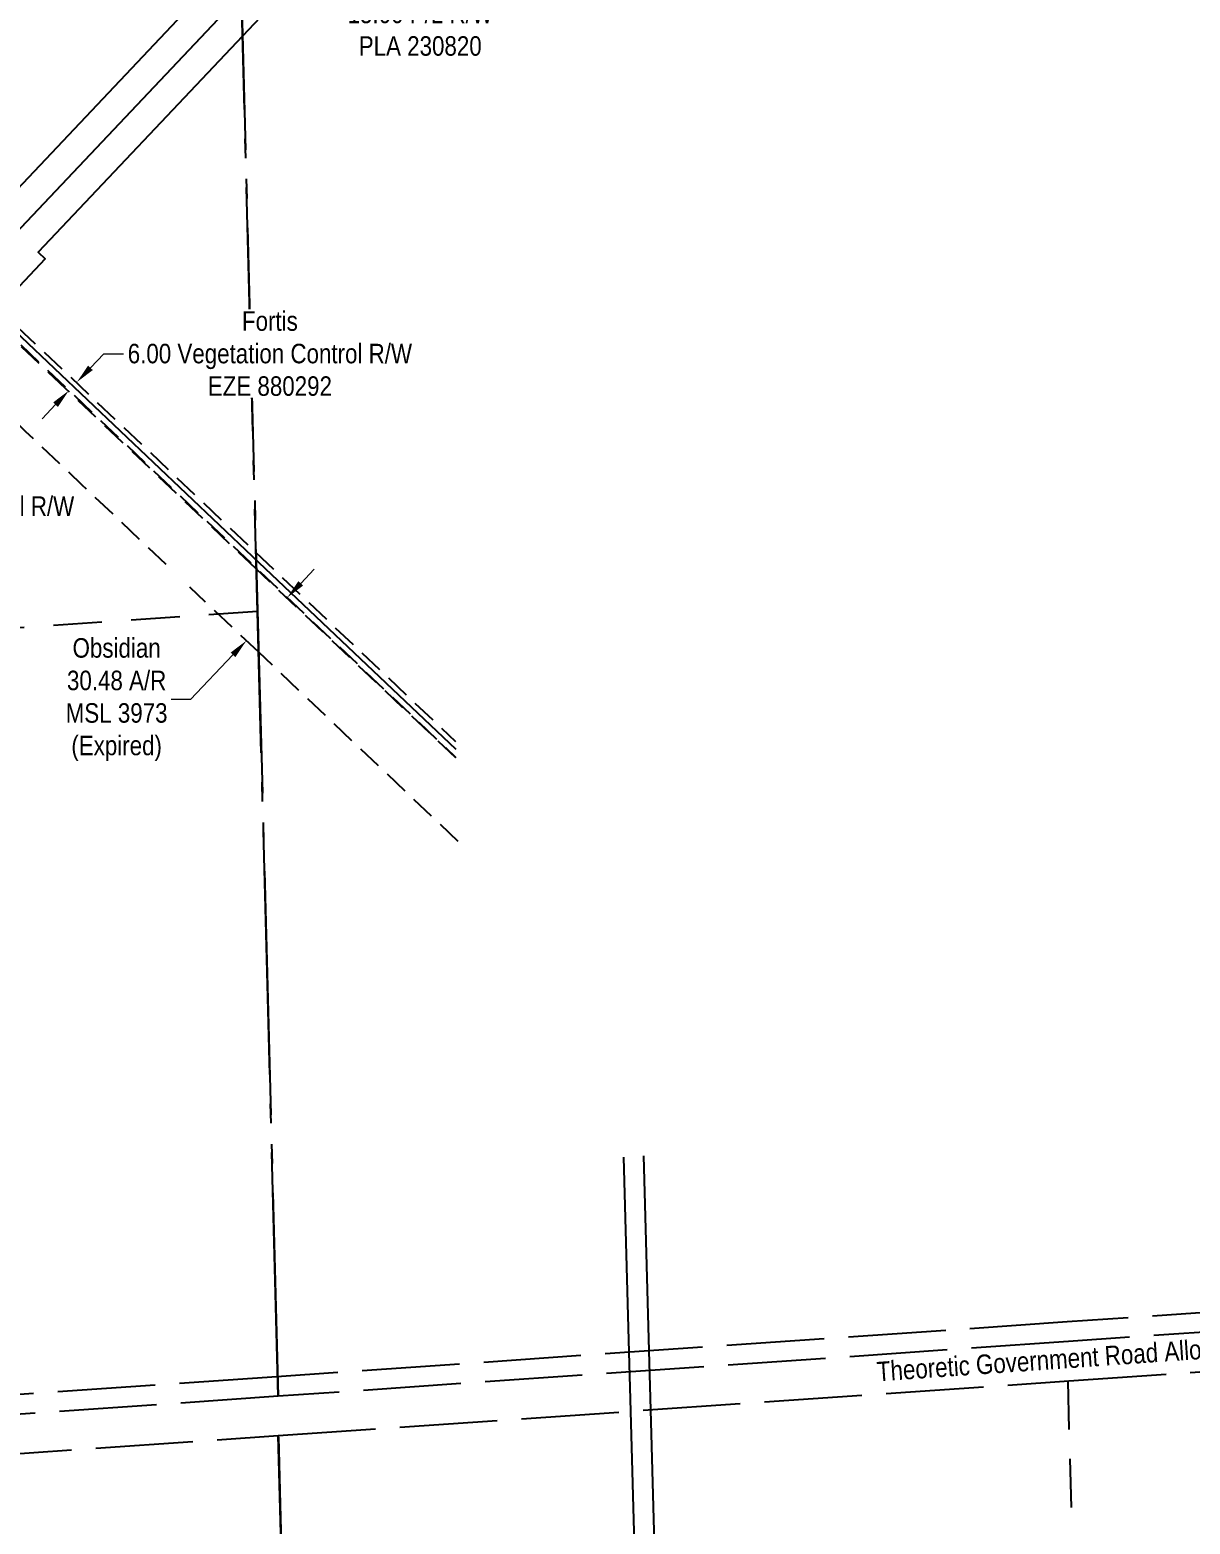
# Model space of a CAD drawing. Extents: x 624075 to 630566, y 5837004 to 5843820.
# Drawn here: x 624890 to 625485, y 5840251 to 5841017 of the extents above; entities that cross this region are included whole.
import ezdxf
from ezdxf.enums import TextEntityAlignment as Align

# ---------------------------------------------------------------- set-up
doc = ezdxf.new("R2010")
doc.units = 0
doc.header["$LTSCALE"] = 5
doc.header["$PDSIZE"] = 0.5
for name, pattern in [('foc-ACCESSROAD', [3.75, 2.5, -1.25]), ('foc-FLOWLINE', [3.75, 2.5, -1.25]), ('foc-LSD', [8, 5, -3]), ('foc-QUARTERLINE', [33, 25, -3, 2, -3]), ('foc-UNSURVEYED', [12.5, 10, -2.5])]:
    doc.linetypes.add(name, pattern=pattern)
doc.layers.get('Defpoints').update_dxf_attribs({"color": 9})
for name, color, linetype in [('AS-POWER', 104, 'foc-POWER'), ('C-AR', 13, 'foc-ACCESSROAD'), ('C-RW', 13, 'Continuous'), ('F-EZE', 190, 'foc-FLOWLINE'), ('L-ROAD-T', 7, 'Continuous'), ('L-SECQ', 8, 'foc-QUARTERLINE'), ('L-SECTION-LSD', 7, 'foc-LSD'), ('L-USEC', 7, 'foc-UNSURVEYED')]:
    doc.layers.add(name, color=color, linetype=linetype)
for name, color, linetype, lineweight in [('C-AR-T', 13, 'Continuous', 9), ('C-RW-T', 13, 'Continuous', 9), ('F-EZE-T', 190, 'Continuous', 9)]:
    doc.layers.add(name, color=color, linetype=linetype, lineweight=lineweight)
doc.styles.add('80CG', font='ARIALN.TTF', dxfattribs={"height": 10})
doc.styles.add('80L', font='ARIALN.TTF', dxfattribs={"height": 10})
doc.styles.add('foc-LtypeFont', font='ARIALN.TTF', dxfattribs={"height": 7.35})
doc.linetypes.add('foc-POWER', pattern='A,6,-1,["P",foc-LtypeFont,S=0.2,R=0,X=-0.625,Y=-0.75],-1.24,4', length=12.24)
doc.dimstyles.new('Compass 5 000', dxfattribs={"dimscale": 5, "dimtxt": 9, "dimasz": 2, "dimexe": 0.2, "dimexo": 0.0625, "dimgap": 0.5, "dimtad": 0, "dimtih": 1, "dimtoh": 1, "dimzin": 0, "dimdsep": 46, "dimtxsty": '80CG', "dimcen": 0.1, "dimse1": 1, "dimse2": 1, "dimclrd": 256, "dimclrt": 256, "dimaunit": 1, "dimadec": 4, "dimazin": 0, "dimtfac": 0.06, "dimtofl": 0, "dimtmove": 0, "dimatfit": 1, "dimfxl": 0.2, "dimtolj": 1, "dimtzin": 0, "dimlwd": -1, "dimarcsym": 0})

# ---------------------------------------------------------------- blocks, each defined once
blk = doc.blocks.new('*D29')
at = {"layer": 'C-AR-T', "transparency": 16777216}
for p, q in [((625028.52, 5840733.14), (625035.4, 5840740.4)), ((624993.78, 5840696.49), (624972.01, 5840673.52)), ((624972.01, 5840673.52), (624962.01, 5840673.52))]:
    blk.add_line(p, q, dxfattribs=at)
for points in [[(625027.31, 5840734.29), (625029.73, 5840731.99), (625021.64, 5840725.88)], [(624992.57, 5840697.64), (624994.99, 5840695.34), (625000.66, 5840703.75)]]:
    blk.add_solid(points, dxfattribs=at)
at = {"layer": 'Defpoints', "color": 0, "transparency": 16777216}
for p in [(624963.01, 5840781.45), (624942.03, 5840759.31), (625000.66, 5840703.75)]:
    blk.add_point(p, dxfattribs=at)
at = {"layer": 'C-AR-T', "transparency": 16777216, "insert": (624934.1, 5840673.52), "char_height": 10, "attachment_point": 5, "style": '80CG'}
blk.add_mtext('\\A1;Obsidian\\P30.48 A/R\\PMSL 3973\\P(Expired)', dxfattribs=at)
blk = doc.blocks.new('*D23')
at = {"layer": 'Defpoints', "color": 0, "transparency": 16777216}
for p in [(624733.53, 5840792.37), (624683.78, 5840748.64), (624688.15, 5840744.49)]:
    blk.add_point(p, dxfattribs=at)
at = {"layer": 'F-EZE-T', "transparency": 16777216}
for p, q in [((624721.91, 5840803.39), (624714.65, 5840810.27)), ((624740.79, 5840785.49), (624754.3, 5840772.68)), ((624754.3, 5840772.68), (624764.3, 5840772.68))]:
    blk.add_line(p, q, dxfattribs=at)
for points in [[(624723.05, 5840804.6), (624720.76, 5840802.18), (624729.16, 5840796.51)], [(624741.94, 5840786.7), (624739.65, 5840784.28), (624733.53, 5840792.37)]]:
    blk.add_solid(points, dxfattribs=at)
at = {"layer": 'F-EZE-T', "transparency": 16777216, "insert": (624839.46, 5840772.68), "char_height": 10, "attachment_point": 5, "style": '80CG'}
blk.add_mtext('\\A1;Fortis\\P6.00 Vegetation Control R/W\\PEZE 880292', dxfattribs=at)
blk = doc.blocks.new('*D24')
at = {"layer": 'Defpoints', "color": 0, "transparency": 16777216}
for p in [(624909.65, 5840832.02), (624925.66, 5840816.84), (624929.79, 5840821.2)]:
    blk.add_point(p, dxfattribs=at)
at = {"layer": 'F-EZE-T', "transparency": 16777216}
for p, q in [((624920.66, 5840843.63), (624927.54, 5840850.89)), ((624927.54, 5840850.89), (624937.54, 5840850.89)), ((624902.77, 5840824.76), (624895.89, 5840817.5))]:
    blk.add_line(p, q, dxfattribs=at)
for points in [[(624919.45, 5840844.78), (624921.87, 5840842.49), (624913.78, 5840836.37)], [(624901.56, 5840825.9), (624903.98, 5840823.61), (624909.65, 5840832.02)]]:
    blk.add_solid(points, dxfattribs=at)
at = {"layer": 'F-EZE-T', "transparency": 16777216, "insert": (625012.7, 5840850.89), "char_height": 10, "attachment_point": 5, "style": '80CG', "bg_fill": 3, "box_fill_scale": 1.1, "bg_fill_color": 256, "bg_fill_true_color": 13158600, "bg_fill_transparency": 0}
blk.add_mtext('\\A1;Fortis\\P6.00 Vegetation Control R/W\\PEZE 880292', dxfattribs=at)
blk = doc.blocks.new('*D212')
at = {"layer": 'C-RW-T', "transparency": 16777216}
for p, q in [((625006.08, 5841058.04), (624998.82, 5841064.92)), ((625031.52, 5841033.98), (625040.73, 5841025.27)), ((625040.73, 5841025.27), (625050.73, 5841025.27))]:
    blk.add_line(p, q, dxfattribs=at)
for points in [[(625007.23, 5841059.25), (625004.94, 5841056.83), (625013.35, 5841051.17)], [(625032.66, 5841035.2), (625030.37, 5841032.77), (625024.25, 5841040.86)]]:
    blk.add_solid(points, dxfattribs=at)
at = {"layer": 'Defpoints', "color": 0, "transparency": 16777216}
for p in [(625035.74, 5841074.84), (625046.64, 5841064.53), (625024.25, 5841040.86)]:
    blk.add_point(p, dxfattribs=at)
at = {"layer": 'C-RW-T', "transparency": 16777216, "insert": (625089.81, 5841025.27), "char_height": 10, "attachment_point": 5, "style": '80CG'}
blk.add_mtext('\\A1;Obsidian\\P15.00 P/L R/W\\PPLA 230820', dxfattribs=at)

msp = doc.modelspace()

# ---------------------------------------------------------------- linework, layer by layer
at = {"layer": 'AS-POWER'}
msp.add_lwpolyline([(624825.181, 5840915.876), (624846.298, 5840896.253), (624857.124, 5840885.942), (624860.746, 5840882.509), (624868.009, 5840875.625), (625003.621, 5840747.099), (625108.02, 5840648.156)], dxfattribs=at)
at = {"layer": 'C-AR', "flags": 128}
msp.add_lwpolyline([(624959.469, 5840742.786), (624916.47, 5840783.536), (624887.42, 5840811.068), (624844.962, 5840851.309), (624837.699, 5840858.192), (624834.081, 5840861.623), (624823.196, 5840871.938), (624815.287, 5840878.65), (624810.925, 5840882.776), (624810.183, 5840926.29), (624804.692, 5841107.165), (624804.587, 5841110.927), (624804.546, 5841112.39), (624804.142, 5841126.938), (624804.101, 5841128.423), (624803.865, 5841136.919), (624833.641, 5841163.336), (624835.544, 5841118.161), (624835.582, 5841116.767), (624835.773, 5841109.652), (624840.723, 5840925.119), (624840.79, 5840922.625), (624841.488, 5840896.621), (624844.176, 5840894.073), (624855.059, 5840883.757), (624858.679, 5840880.328), (624865.941, 5840873.444), (624908.4, 5840833.202), (624937.45, 5840805.671), (625005.894, 5840740.805), (625108.129, 5840643.912)], dxfattribs=at)
at = {"layer": 'C-AR'}
msp.add_lwpolyline([(625109.235, 5840600.847), (625006.958, 5840697.779), (624971.655, 5840731.237)], dxfattribs=at)
at = {"layer": 'C-RW'}
for points in [[(625106.772, 5841128.088), (624998.6, 5841013.741), (624893.827, 5840902.983), (624897.465, 5840899.545), (624873.305, 5840874.012), (624869.178, 5840869.651), (624848.216, 5840847.499), (624822.733, 5840820.571), (624799.662, 5840819.908), (624536.686, 5840541.902), (624526.954, 5840531.614), (624526.954, 5840531.614), (624524.108, 5840528.606), (624516.842, 5840535.485), (624526.571, 5840545.77), (624536.303, 5840556.058), (624795.237, 5840829.791), (624818.309, 5840830.454), (624840.947, 5840854.376), (624861.909, 5840876.528), (624866.036, 5840880.889), (624883.316, 5840899.15), (624876.047, 5840906.023), (624998.054, 5841035.004)], [(624998.054, 5841035.003), (624876.049, 5840906.026), (624869.172, 5840898.757), (624858.77, 5840887.762), (624854.644, 5840883.4), (624833.686, 5840861.245), (624813.875, 5840840.303), (624790.813, 5840839.673), (624522.579, 5840556.11), (624504.462, 5840536.959), (624482.743, 5840472.638), (624468.535, 5840477.434), (624491.319, 5840544.905), (624522.002, 5840577.34), (624784.171, 5840854.491), (624792.657, 5840854.725), (624807.252, 5840855.123), (624822.792, 5840871.55), (624843.751, 5840893.705), (624847.941, 5840898.123), (624864.397, 5840915.531), (624874.12, 5840925.81), (624997.508, 5841056.249)], [(625209.985, 5839869.95), (625197.872, 5840308.693), (625197.039, 5840338.872), (625194.278, 5840438.904)], [(625204.317, 5840439.599), (625207.078, 5840339.567), (625207.911, 5840309.387), (625220.097, 5839867.972)]]:
    msp.add_lwpolyline(points, dxfattribs=at)
at = {"layer": 'F-EZE'}
msp.add_lwpolyline([(625108.137, 5840643.611), (625005.614, 5840740.591), (624937.109, 5840805.392), (624908.033, 5840832.895), (624865.536, 5840873.096), (624858.267, 5840879.974), (624854.644, 5840883.4), (624843.751, 5840893.705), (624841.06, 5840896.251), (624845.214, 5840900.692), (624847.941, 5840898.123), (624858.77, 5840887.762), (624862.393, 5840884.335), (624869.663, 5840877.458), (625005.397, 5840749.062), (625107.919, 5840652.081)], dxfattribs=at)
at = {"layer": 'L-SECQ'}
for p, q in [((624996.909, 5841080.434), (625016.946, 5840316.331)), ((625016.946, 5840316.331), (624996.909, 5841080.434)), ((625037.657, 5839524.026), (625017.026, 5840296.184)), ((625017.049, 5840295.536), (625037.657, 5839524.026))]:
    msp.add_line(p, q, dxfattribs=at)
at = {"layer": 'L-SECTION-LSD', "flags": 128}
for points in [[(625006.392, 5840718.789), (624195.465, 5840662.648)], [(625421.888, 5840324.217), (625442.876, 5839520.104)]]:
    msp.add_lwpolyline(points, dxfattribs=at)
at = {"layer": 'L-USEC'}
for p, q in [((625827.046, 5840382.504), (625421.647, 5840354.435)), ((625827.741, 5840372.468), (625422.342, 5840344.399)), ((625421.647, 5840354.435), (625016.251, 5840326.367)), ((625422.427, 5840324.251), (625827.827, 5840352.32)), ((625422.342, 5840344.399), (625016.946, 5840316.331)), ((625016.251, 5840326.367), (624610.843, 5840298.298)), ((625017.026, 5840296.184), (625422.427, 5840324.251)), ((625016.946, 5840316.331), (624611.538, 5840288.262)), ((625016.946, 5840316.331), (624611.538, 5840288.262)), ((624611.616, 5840268.115), (625017.026, 5840296.184))]:
    msp.add_line(p, q, dxfattribs=at)

# ---------------------------------------------------------------- texts
at = {"layer": 'L-ROAD-T', "style": '80L'}
msp.add_text('Theoretic Government Road Allowance', height=10, rotation=3.960483, dxfattribs=at).set_placement((625423.738, 5840335.832), align=Align.MIDDLE_CENTER)

# ---------------------------------------------------------------- dimensions: what is measured, and where the dimension line sits
at = {"layer": 'C-AR-T', "color": 1}
dim = msp.add_linear_dim(base=(625000.66, 5840703.748), p1=(624963.011, 5840781.445), p2=(624942.033, 5840759.31), angle=226.537274, text='Obsidian\\P30.48 A/R\\PMSL 3973\\P(Expired)', dimstyle='Compass 5 000', dxfattribs=at)
dim.commit()
dim.dimension.update_dxf_attribs({"geometry": '*D29', "text_midpoint": (624934.102, 5840673.523), "dimtype": 161})
at = {"layer": 'C-RW-T', "color": 2}
dim = msp.add_linear_dim(base=(625024.251, 5841040.857), p1=(625035.739, 5841074.841), p2=(625046.643, 5841064.526), angle=316.589658, text='Obsidian\\P15.00 P/L R/W\\PPLA 230820', dimstyle='Compass 5 000', dxfattribs=at)
dim.commit()
dim.dimension.update_dxf_attribs({"geometry": '*D212', "text_midpoint": (625089.814, 5841025.269), "dimtype": 161})
at = {"layer": 'F-EZE-T', "color": 1}
dim = msp.add_linear_dim(base=(624733.534, 5840792.369), p1=(624683.782, 5840748.637), p2=(624688.151, 5840744.495), angle=316.530267, text='Fortis\\P6.00 Vegetation Control R/W\\PEZE 880292', dimstyle='Compass 5 000', dxfattribs=at)
dim.commit()
dim.dimension.update_dxf_attribs({"geometry": '*D23', "text_midpoint": (624839.456, 5840772.685), "dimtype": 161})

# ---------------------------------------------------------------- next in the draw order: dimensions: what is measured, and where the dimension line sits
dim = msp.add_linear_dim(base=(624909.653, 5840832.016), p1=(624929.792, 5840821.202), p2=(624925.661, 5840816.844), angle=226.537193, text='Fortis\\P6.00 Vegetation Control R/W\\PEZE 880292', dimstyle='Compass 5 000', override={"dimtfill": 1}, dxfattribs=at)
dim.commit()
dim.dimension.update_dxf_attribs({"geometry": '*D24', "text_midpoint": (625012.698, 5840850.891), "dimtype": 161})

doc.saveas('drawing.dxf')
